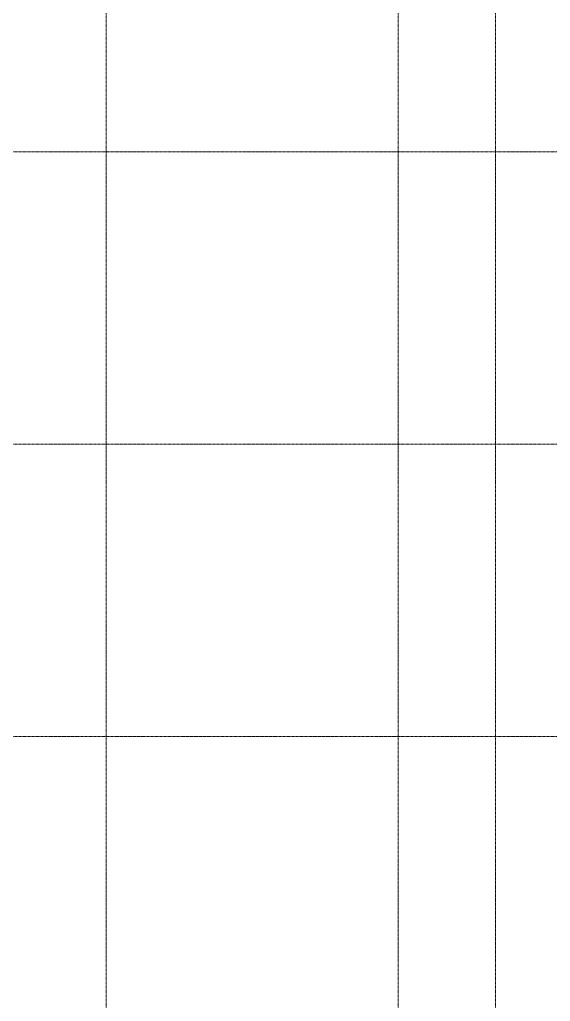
# Model space of a CAD drawing. Header units: millimetres. Extents: x -4730 to 98194, y -4296 to 93388.
# Drawn here: x 25723 to 36626, y 55064 to 75212 of the extents above; entities that cross this region are included whole.
import ezdxf

# ---------------------------------------------------------------- set-up
doc = ezdxf.new("R2010")
doc.units = ezdxf.units.MM
doc.linetypes.add('Линия сетки', pattern=[22.225, 12.7, -3.175, 3.175, -3.175])
doc.layers.add('Оси', color=7, linetype='Continuous', lineweight=9)

msp = doc.modelspace()

# ---------------------------------------------------------------- linework, layer by layer
at = {"layer": 'Оси', "linetype": 'Линия сетки'}
for p, q in [((27500, 93388.3703), (27500, -3096.3487)), ((33500, 93388.3703), (33500, -3096.3487)), ((35500, 93388.3703), (35500, -3096.3487)), ((98194.2682, 72500), (-3530.0173, 72500)), ((98194.2682, 66500), (-3530.0173, 66500)), ((98194.2682, 60500), (-3530.0173, 60500))]:
    msp.add_line(p, q, dxfattribs=at)

doc.saveas('drawing.dxf')
